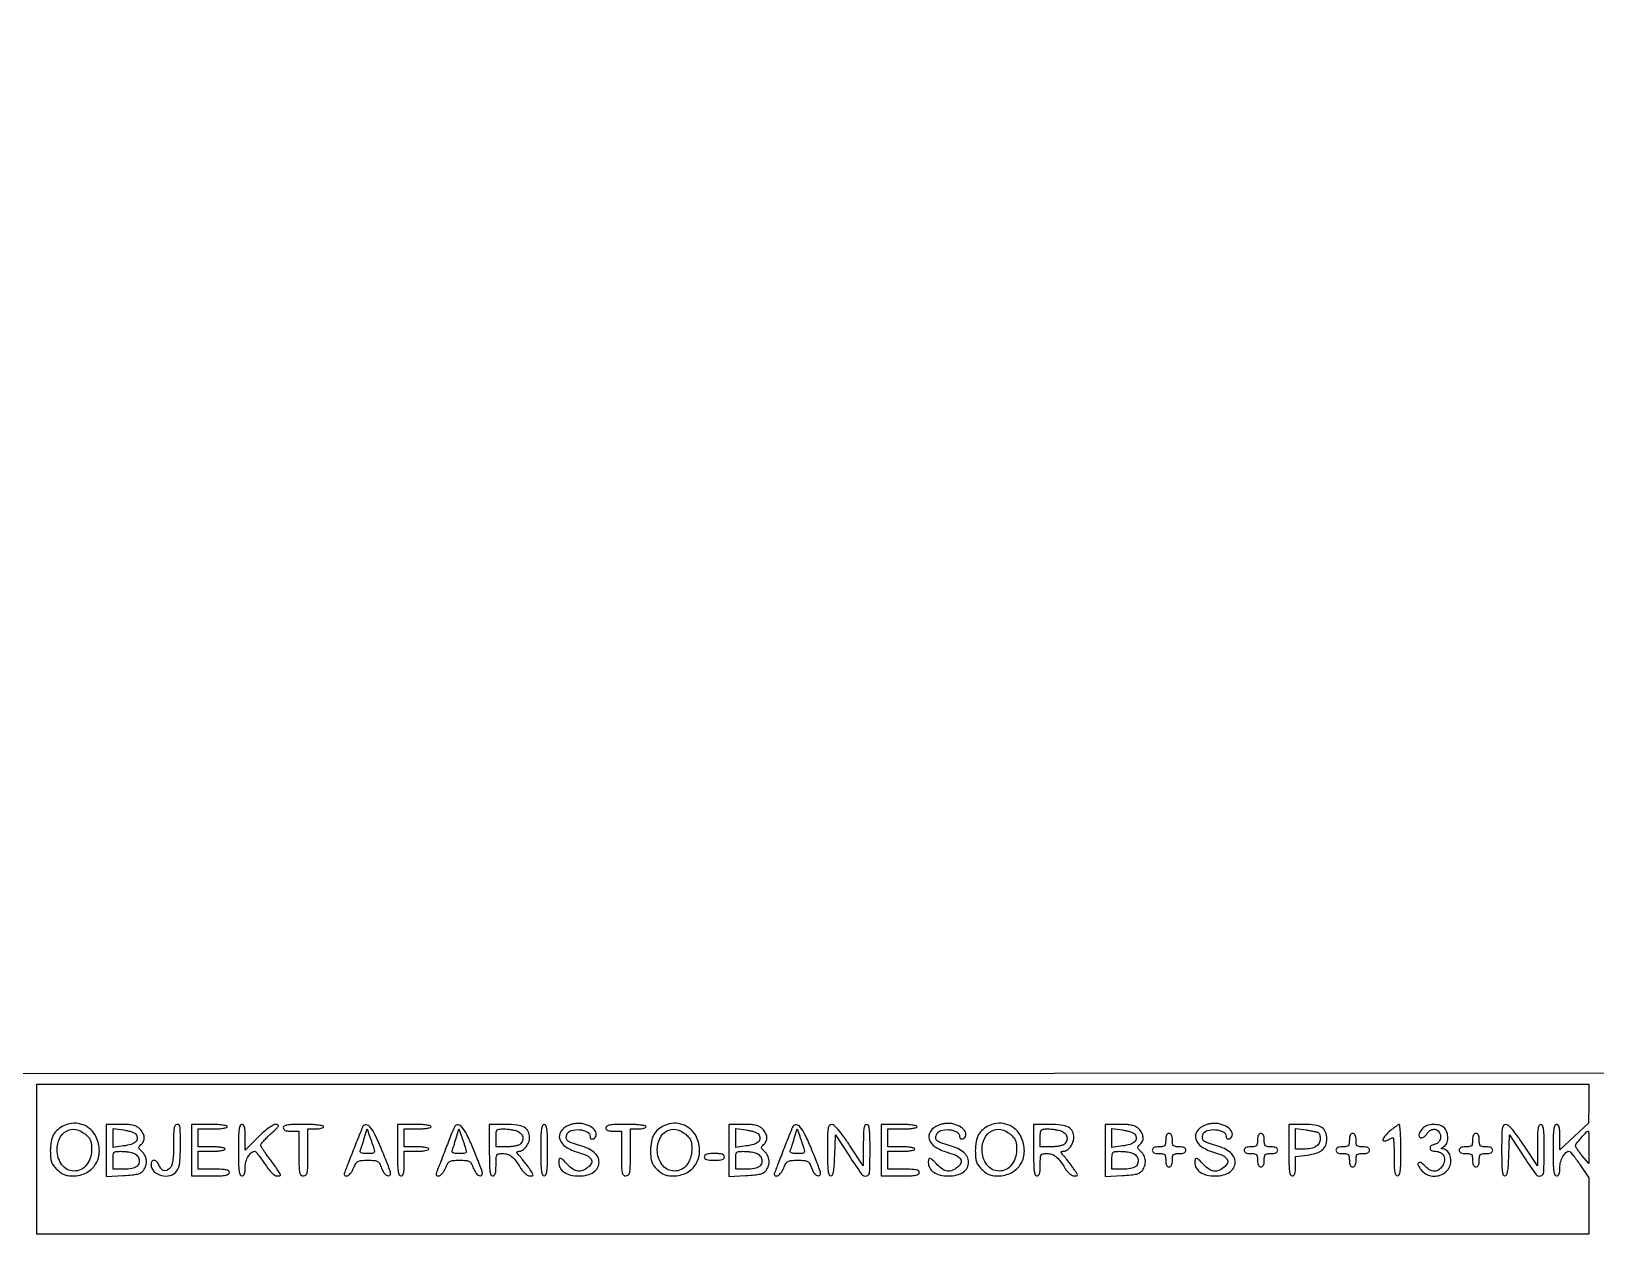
# Model space of a CAD drawing. Extents: x 0 to 836, y 5 to 589.
# Drawn here: x 727.6 to 786.7, y 48.5 to 94.2 of the extents above; entities that cross this region are included whole.
import ezdxf

# ---------------------------------------------------------------- set-up
doc = ezdxf.new("R2010")
doc.units = 0
doc.header["$MEASUREMENT"] = 0

msp = doc.modelspace()

# ---------------------------------------------------------------- linework, layer by layer
for points in [[(201.712326, 537.783562, -0.000001), (217.055896, 537.76491, -0.426088)], [(546.957638, 269.095817, -0.000001), (546.976289, 285.583213, -0.415883)], [(420.497259, 588.710259, 0.000013), (261.145696, 588.714318, 0.000021), (126.989856, 588.708632)], [(718.0002, 320.588723, -0.000011), (717.997333, 194.273324, -0.000202)], [(604.852986, 529.408162, -0.000002), (620.423836, 529.389509, -0.550615)], [(238.738155, 529.614638, -0.000002), (224.300981, 529.63329, -0.415836)], [(308.18842, 529.408162, -0.000002), (322.638019, 529.38951, -0.415836)], [(531.796111, 538.074638, -0.000002), (517.6951, 538.093291, -0.426056)], [(413.368417, 538.074638, -0.000002), (399.676779, 538.093291, -0.415815)], [(693.315638, 481.579418, -0.000002), (693.334294, 494.031443, -0.550517)], [(693.109162, 421.684687, -0.000002), (693.090507, 409.236574, -0.415775)], [(420.462, 4.7376), (836.1018, 4.7376), (836.1018, 4.9491, 0.047675), (836.091092, 5.061147, 0.173074), (836.05527, 5.121825, 0.144586), (835.98451, 5.152374, 0.030103), (835.848, 5.1606), (835.5942, 5.1606), (835.5942, 29.943407, 0.000223), (835.589332, 40.867792, 0.000628), (835.572933, 48.504221, 0.000026), (835.551504, 54.703733, 0.258997), (835.509671, 54.778456, -0.259848), (835.46748, 54.854103), (835.446278, 121.592707, -0.000059), (835.429914, 203.53197, -0.00002), (835.42504, 321.569549)], [(420.2505, 588.3084), (835.2558, 588.3084), (835.2558, 342.125004), (835.2558, 95.941608), (834.226362, 95.917854, 0.005656), (833.744752, 95.901288, 0.018842), (833.42937, 95.874932, 0.021618), (833.219886, 95.840203, 0.266746), (833.161812, 95.78835, 0.435089), (833.190699, 95.735497, 0.036882), (833.361226, 95.705153, 0.021253), (833.660636, 95.687207, 0.004341), (834.19125, 95.6826), (835.2558, 95.6826), (835.2558, 75.251752), (835.2558, 54.820903), (766.24335, 54.799702), (697.2309, 54.7785), (697.209608, 29.96955), (697.188315, 5.1606), (351.216758, 5.1606)], [(718.148241, 147.565102, 0.000075), (718.164575, 211.571705, 0.000026), (718.1694, 303.889409)], [(598.142374, 133.226362, -0.000004), (607.061927, 133.207701, -0.425827)], [(717.979042, 153.570589, -0.000014), (717.95733, 128.915092, -0.566366)], [(697.717276, 143.123208, 0.00005), (697.733914, 112.583717, 0.000756)], [(693.14901, 102.863025, 0.000016), (693.170339, 95.470738, 0.413359)], [(693.254461, 95.470738, 0.000016), (693.27579, 102.851901, 0.000529)]]:
    msp.add_lwpolyline(points, format="xyb")
for points in [[(786.431685, 53.65755), (786.421771, 52.9173), (785.881785, 52.416849), (785.3418, 51.916398), (785.3418, 52.395699, 0.01158), (785.336229, 52.636234, 0.053176), (785.31505, 52.773967, 0.116735), (785.275653, 52.847609, 0.215009), (785.2149, 52.875, 0.303591), (785.14907, 52.830971, 0.065619), (785.111909, 52.6917, 0.028132), (785.092527, 52.42831, 0.004301), (785.088, 51.9021, 0.004301), (785.092527, 51.37589, 0.028132), (785.111909, 51.1125, 0.065619), (785.14907, 50.973229, 0.303591), (785.2149, 50.9292, 0.16851), (785.27202, 50.949013, 0.129504), (785.312009, 51.002115, 0.073633), (785.33504, 51.095871, 0.023474), (785.3418, 51.239789, -0.067803), (785.370672, 51.45172, -0.06035), (785.455533, 51.657378, -0.067676), (785.57102, 51.810227, -0.199745), (785.69016, 51.8598, -0.21724), (785.729563, 51.841832, -0.007835), (785.838753, 51.712056, -0.013127), (785.964209, 51.549584, -0.008684), (786.100048, 51.356842), (786.4416, 50.853884), (786.4416, 49.791742), (786.4416, 48.7296), (757.1277, 48.7296), (727.8138, 48.7296), (727.8138, 51.5637), (727.8138, 54.3978), (757.1277, 54.3978), (786.4416, 54.3978)], [(728.861004, 52.83905, 0.066582), (728.611696, 52.687332, 0.095306), (728.445184, 52.490083, 0.084854), (728.3517, 52.227279, 0.043142), (728.3214, 51.876768, 0.019456), (728.331284, 51.622867, 0.065506), (728.365642, 51.460584, 0.07722), (728.437376, 51.327256, 0.03443), (728.568692, 51.176492, 0.033575), (728.710863, 51.052232, 0.067405), (728.840246, 50.978746, 0.065482), (728.986986, 50.941095, 0.030105), (729.184368, 50.9292, 0.120755), (729.686054, 51.052155, 0.13954), (730.042493, 51.389565, 0.135284), (730.174534, 51.873068, 0.110628), (730.055725, 52.397699, 0.094824), (729.847128, 52.682507, 0.099248), (729.551162, 52.864665, 0.098924), (729.207025, 52.919023, 0.093565)], [(729.649132, 52.501581, -0.03847), (729.773895, 52.376324, -0.086663), (729.841838, 52.261323, -0.073556), (729.872896, 52.118336, -0.022014), (729.878042, 51.894781, -0.160727), (729.680094, 51.334716, -0.236279), (729.218299, 51.112619, -0.234547), (728.760925, 51.348717, -0.159713), (728.5752, 51.915318, -0.10679), (728.668622, 52.347737, -0.162805), (728.927637, 52.626704, -0.177086), (729.284596, 52.680345, -0.127963)], [(730.4364, 51.892853), (730.4364, 50.910706), (731.079229, 50.943168, 0.010078), (731.413544, 50.966813, 0.039891), (731.616466, 51.001751, 0.068007), (731.748881, 51.055571, 0.104773), (731.840629, 51.137784, 0.082928), (731.930659, 51.316836, 0.094173), (731.952223, 51.507493, 0.096222), (731.902426, 51.689535, 0.090722), (731.787444, 51.844024, -0.019574), (731.693248, 51.938933, -0.147462), (731.666068, 51.995245, -0.214656), (731.679893, 52.04598, -0.047321), (731.745144, 52.111479, 0.114444), (731.840632, 52.237041, 0.122876), (731.867839, 52.388489, 0.10762), (731.820978, 52.550729, 0.072576), (731.7054, 52.7058, 0.071778), (731.593236, 52.789675, 0.067022), (731.459328, 52.840835, 0.044575), (731.273503, 52.8674, 0.013228), (730.9863, 52.875), (730.4364, 52.875)], [(731.556055, 52.507156, -0.137816), (731.603681, 52.349755, -0.210329), (731.549638, 52.220016, -0.120469), (731.380046, 52.12253, -0.036443), (731.08746, 52.060452), (730.6902, 52.006002), (730.6902, 52.365507), (730.6902, 52.725012), (731.09205, 52.664811, -0.019809), (731.250465, 52.634622, -0.024907), (731.394114, 52.593668, -0.02435), (731.508247, 52.54858, -0.145552)], [(732.9744, 52.119643, -0.008242), (732.968094, 51.73712, -0.029786), (732.945594, 51.49463, -0.048269), (732.904591, 51.333066, -0.110545), (732.83768, 51.227566, -0.077597), (732.717443, 51.139805, -0.185618), (732.609417, 51.128029, -0.164732), (732.512388, 51.192298, -0.058811), (732.425589, 51.336523, 0.079094), (732.33995, 51.466628, 0.191762), (732.238277, 51.515977, 0.286902), (732.159707, 51.474488, 0.132304), (732.1284, 51.358243, 0.201099), (732.235934, 51.101689, 0.134041), (732.517784, 50.943852, 0.126963), (732.852798, 50.946725, 0.176456), (733.096503, 51.117224, 0.132382), (733.210036, 51.430407, 0.020457), (733.239116, 52.0964, 0.015199), (733.220687, 52.762351, 0.397308), (733.1013, 52.875, 0.272632), (733.037334, 52.837321, 0.085129), (732.999103, 52.727957, 0.035615), (732.97921, 52.519728, 0.006011)], [(733.6512, 51.9021), (733.6512, 50.9292), (734.3703, 50.9292, 0.00643), (734.749386, 50.934075, 0.037256), (734.9484, 50.954082, 0.088943), (735.052921, 50.992483, 0.266366), (735.0894, 51.0561, 0.241448), (735.057476, 51.118356, 0.103378), (734.96955, 51.157318, 0.044348), (734.802874, 51.177831, 0.008455), (734.4972, 51.183), (733.905, 51.183), (733.905, 51.5214), (733.905, 51.8598), (734.4126, 51.8598, 0.015416), (734.60856, 51.865843, 0.025878), (734.77215, 51.884475, 0.024068), (734.894547, 51.910982, 0.339565), (734.9202, 51.9444, 0.339565), (734.894547, 51.977818, 0.024068), (734.77215, 52.004325, 0.025878), (734.60856, 52.022957, 0.015416), (734.4126, 52.029), (733.905, 52.029), (733.905, 52.3674), (733.905, 52.7058), (734.4549, 52.7058, 0.013867), (734.669494, 52.711752, 0.024301), (734.846175, 52.730204, 0.022017), (734.978227, 52.756515, 0.345347), (735.0048, 52.7904, 0.358912), (734.975954, 52.825409, 0.01702), (734.81445, 52.851206, 0.020476), (734.598566, 52.869255, 0.010616), (734.328, 52.875), (733.6512, 52.875)], [(735.4278, 51.9021, 0.004301), (735.432327, 51.37589, 0.028132), (735.451709, 51.1125, 0.065619), (735.48887, 50.973229, 0.303591), (735.5547, 50.9292, 0.172783), (735.612269, 50.949706, 0.12933), (735.652199, 51.004565, 0.071434), (735.674994, 51.102215, 0.02168), (735.6816, 51.254488, -0.069005), (735.711178, 51.467785, -0.066964), (735.797754, 51.667355, -0.076957), (735.918165, 51.811287, -0.182107), (736.046947, 51.8598, -0.223554), (736.079421, 51.844517, -0.006511), (736.177196, 51.723118, -0.011925), (736.289366, 51.572823, -0.007794), (736.411814, 51.3945, 0.01735), (736.555531, 51.19354, 0.035298), (736.68437, 51.048433, 0.045623), (736.796902, 50.956881, 0.149033), (736.887708, 50.9292, 0.029808), (736.986932, 50.935121, 0.358514), (737.011565, 50.960877, 0.155948), (736.999808, 51.010037, 0.006788), (736.905105, 51.16185, 0.009355), (736.830879, 51.272701, 0.004115), (736.728725, 51.416715, 0.00407), (736.617841, 51.567733, 0.005449), (736.514675, 51.702774, -0.012044), (736.422428, 51.826882, -0.015764), (736.344557, 51.944816, -0.013312), (736.286063, 52.045704, -0.125352), (736.2738, 52.09385, -0.169975), (736.290682, 52.142074, -0.011614), (736.385075, 52.254898, -0.01555), (736.507493, 52.386037, -0.010993), (736.65261, 52.525825, 0.00588), (736.865112, 52.726376, 0.074653), (736.931735, 52.813374, 0.41698), (736.919108, 52.856376, 0.124404), (736.845413, 52.875, 0.129284), (736.739833, 52.847236, 0.026921), (736.57692, 52.743248, 0.024546), (736.383595, 52.589765, 0.015014), (736.170503, 52.391198), (735.6816, 51.907397), (735.6816, 52.391198, 0.011415), (735.676048, 52.634326, 0.052764), (735.654902, 52.773216, 0.11622), (735.615521, 52.847419, 0.216143), (735.5547, 52.875, 0.303591), (735.48887, 52.830971, 0.065619), (735.451709, 52.6917, 0.028132), (735.432327, 52.42831, 0.004301)], [(737.1198, 52.7481, 0.164293), (737.138926, 52.691465, 0.129352), (737.1903, 52.651414, 0.075863), (737.280199, 52.628128, 0.025511), (737.4159, 52.6212), (737.712, 52.6212), (737.712, 51.7752, 0.003852), (737.715998, 51.256296, 0.045528), (737.73738, 51.0561, 0.160003), (737.788951, 50.964915, 0.186821), (737.8812, 50.9292, 0.193568), (737.973685, 50.966398, 0.15568), (738.025221, 51.061387, 0.043488), (738.046467, 51.270395, 0.003595), (738.0504, 51.8175), (738.0504, 52.7058), (738.3465, 52.7058, 0.027026), (738.459958, 52.711937, 0.042582), (738.555621, 52.730651, 0.052312), (738.622965, 52.75777, 0.277684), (738.6426, 52.7904, 0.365646), (738.612551, 52.825997, 0.014491), (738.4311, 52.8515, 0.018502), (738.189121, 52.869356, 0.009164), (737.8812, 52.875, 0.005946), (737.477614, 52.8702, 0.035355), (737.26785, 52.850325, 0.084509), (737.157675, 52.812123, 0.273642)], [(740.131807, 52.804489, 0.040022), (740.101981, 52.746287, 0.001629), (740.012116, 52.527863, 0.002838), (739.90789, 52.267961, 0.002006), (739.793672, 51.974955, -0.000264), (739.678739, 51.677052, -0.000335), (739.572251, 51.402021, -0.000263), (739.48266, 51.171449, -0.002756), (739.445401, 51.07725, 0.048637), (739.425482, 51.009252, 0.166088), (739.43189, 50.964241, 0.202329), (739.463022, 50.937969, 0.075564), (739.520713, 50.9292, 0.164263), (739.58109, 50.949585, 0.05049), (739.652269, 51.016179, 0.044418), (739.721968, 51.111975, 0.036125), (739.779248, 51.2253, -0.030132), (739.8649, 51.39992, -0.137932), (739.944383, 51.47861, -0.110791), (740.06239, 51.513257, -0.016224), (740.313288, 51.5214, -0.015351), (740.566452, 51.513626, -0.115104), (740.680666, 51.479469, -0.146898), (740.754671, 51.401495, -0.03016), (740.830681, 51.2253, 0.06706), (740.922295, 51.049709, 0.112973), (741.045431, 50.939293, 0.301031), (741.134257, 50.946308, 0.246734), (741.174202, 51.03495, 0.072675), (741.159242, 51.10671, 0.002894), (741.065743, 51.357847, 0.00505), (740.949991, 51.654263, 0.003545), (740.813963, 51.985674, 0.014444), (740.5836, 52.49405, 0.060137), (740.40109, 52.776007, 0.178736), (740.254998, 52.860131, 0.30549)], [(740.539716, 51.96555, -0.045786), (740.563301, 51.857158, -0.266127), (740.541519, 51.80527, -0.150745), (740.473651, 51.780196, -0.013669), (740.290951, 51.7752, -0.019679), (740.151145, 51.780705, -0.075921), (740.066795, 51.800478, -0.1794), (740.029264, 51.83453, -0.224942), (740.027573, 51.88095, 0.019561), (740.051431, 51.943016, 0.003385), (740.091141, 52.062409, 0.003678), (740.135792, 52.203267, 0.003284), (740.180121, 52.350181), (740.287196, 52.713663), (740.383413, 52.434781, -0.001511), (740.424649, 52.314077, -0.001158), (740.469016, 52.181906, -0.001171), (740.509963, 52.058016, -0.002775)], [(741.4344, 51.9021, 0.004301), (741.438927, 51.37589, 0.028132), (741.458309, 51.1125, 0.065619), (741.49547, 50.973229, 0.303591), (741.5613, 50.9292, 0.211442), (741.621835, 50.955997, 0.118311), (741.661282, 51.0279, 0.054498), (741.682564, 51.162025, 0.01212), (741.6882, 51.3945), (741.6882, 51.8598), (742.1535, 51.8598, 0.017105), (742.331866, 51.865904, 0.027868), (742.482118, 51.884651, 0.026982), (742.594091, 51.911319, 0.332234), (742.6188, 51.9444, 0.332234), (742.594091, 51.977481, 0.026982), (742.482118, 52.004149, 0.027868), (742.331866, 52.022896, 0.017105), (742.1535, 52.029), (741.6882, 52.029), (741.6882, 52.3674), (741.6882, 52.7058), (742.1958, 52.7058, 0.015416), (742.39176, 52.711843, 0.025878), (742.55535, 52.730475, 0.024068), (742.677747, 52.756982, 0.339565), (742.7034, 52.7904, 0.354925), (742.675241, 52.825072, 0.018508), (742.523625, 52.85103, 0.02162), (742.320799, 52.869194, 0.011522), (742.0689, 52.875), (741.4344, 52.875)], [(743.600407, 52.804489, 0.040022), (743.570581, 52.746287, 0.001629), (743.480716, 52.527863, 0.002838), (743.37649, 52.267961, 0.002006), (743.262272, 51.974955, -0.000264), (743.147339, 51.677052, -0.000335), (743.040851, 51.402021, -0.000263), (742.95126, 51.171449, -0.002756), (742.914001, 51.07725, 0.048637), (742.894082, 51.009252, 0.166088), (742.90049, 50.964241, 0.202329), (742.931622, 50.937969, 0.075564), (742.989313, 50.9292, 0.164263), (743.04969, 50.949585, 0.05049), (743.120869, 51.016179, 0.044418), (743.190568, 51.111975, 0.036125), (743.247848, 51.2253, -0.030132), (743.3335, 51.39992, -0.137932), (743.412983, 51.47861, -0.110791), (743.53099, 51.513257, -0.016224), (743.781888, 51.5214, -0.015351), (744.035052, 51.513626, -0.115104), (744.149266, 51.479469, -0.146898), (744.223271, 51.401495, -0.03016), (744.299281, 51.2253, 0.06706), (744.390895, 51.049709, 0.112973), (744.514031, 50.939293, 0.301031), (744.602857, 50.946308, 0.246734), (744.642802, 51.03495, 0.072675), (744.627842, 51.10671, 0.002894), (744.534343, 51.357847, 0.00505), (744.418591, 51.654263, 0.003545), (744.282563, 51.985674, 0.014444), (744.0522, 52.49405, 0.060137), (743.86969, 52.776007, 0.178736), (743.723598, 52.860131, 0.30549)], [(744.008316, 51.96555, -0.045786), (744.031901, 51.857158, -0.266127), (744.010119, 51.80527, -0.150745), (743.942251, 51.780196, -0.013669), (743.759551, 51.7752, -0.019679), (743.619745, 51.780705, -0.075921), (743.535395, 51.800478, -0.1794), (743.497864, 51.83453, -0.224942), (743.496173, 51.88095, 0.019561), (743.520031, 51.943016, 0.003385), (743.559741, 52.062409, 0.003678), (743.604392, 52.203267, 0.003284), (743.648721, 52.350181), (743.755796, 52.713663), (743.852013, 52.434781, -0.001511), (743.893249, 52.314077, -0.001158), (743.937616, 52.181906, -0.001171), (743.978563, 52.058016, -0.002775)], [(744.903, 51.9021, 0.004301), (744.907527, 51.37589, 0.028132), (744.926909, 51.1125, 0.065619), (744.96407, 50.973229, 0.303591), (745.0299, 50.9292, 0.200296), (745.089713, 50.954162, 0.122766), (745.129305, 51.02085, 0.058865), (745.150942, 51.144043, 0.014068), (745.1568, 51.3522, -0.009781), (745.162064, 51.62125, -0.1233), (745.190338, 51.71794, -0.222501), (745.255573, 51.762865, -0.041325), (745.404557, 51.7752, -0.073529), (745.592958, 51.747344, -0.096139), (745.746645, 51.666299, -0.066111), (745.897333, 51.508326, -0.019051), (746.086013, 51.227544, 0.032833), (746.172555, 51.106121, 0.045903), (746.265918, 51.0111, 0.054326), (746.357544, 50.949232, 0.12194), (746.438461, 50.9292, 0.04), (746.534975, 50.936933, 0.389641), (746.558223, 50.966412, 0.126924), (746.538677, 51.02389, 0.005359), (746.417719, 51.20415, 0.00808), (746.333017, 51.323328, 0.005744), (746.234409, 51.454249, 0.0058), (746.137399, 51.577044, 0.012268), (746.058812, 51.66945, -0.012638), (745.973191, 51.770278, -0.116454), (745.948578, 51.821638, -0.366927), (745.96336, 51.849462, -0.095064), (746.017241, 51.8598, 0.15058), (746.157431, 51.902999, 0.077443), (746.292849, 52.029764, 0.07238), (746.39182, 52.202899, 0.093974), (746.4258, 52.3821, 0.116909), (746.371322, 52.611909, 0.154118), (746.222087, 52.765395, 0.095768), (745.949892, 52.850388, 0.027933), (745.509689, 52.875), (744.903, 52.875)], [(745.954993, 52.623294, -0.104285), (746.091819, 52.535372, -0.141338), (746.163294, 52.407899, -0.144521), (746.155112, 52.264125, -0.110824), (746.07048, 52.13052, -0.120635), (746.005695, 52.091219, -0.026952), (745.879495, 52.058821, -0.026473), (745.725785, 52.03646, -0.022886), (745.56288, 52.029), (745.1568, 52.029), (745.1568, 52.3674, -0.015798), (745.163516, 52.579894, -0.163009), (745.196112, 52.66002, -0.193787), (745.267821, 52.69721, -0.023904), (745.447393, 52.7058, -0.023618), (745.57451, 52.699792, -0.016671), (745.71637, 52.681564, -0.016872), (745.85112, 52.654967, -0.03369)], [(746.8488, 51.9021, 0.004301), (746.853327, 51.37589, 0.028132), (746.872709, 51.1125, 0.065619), (746.90987, 50.973229, 0.303591), (746.9757, 50.9292, 0.303591), (747.04153, 50.973229, 0.065619), (747.078691, 51.1125, 0.028132), (747.098073, 51.37589, 0.004301), (747.1026, 51.9021, 0.004301), (747.098073, 52.42831, 0.028132), (747.078691, 52.6917, 0.065619), (747.04153, 52.830971, 0.303591), (746.9757, 52.875, 0.303591), (746.90987, 52.830971, 0.065619), (746.872709, 52.6917, 0.028132), (746.853327, 52.42831, 0.004301)], [(747.893225, 52.837882, 0.133698), (747.605442, 52.605458, 0.244626), (747.562734, 52.314553, 0.169174), (747.790311, 52.026848, 0.070988), (748.24626, 51.820686, -0.031802), (748.586463, 51.697853, -0.14219), (748.747944, 51.56388, -0.267524), (748.758698, 51.416697, -0.110515), (748.630135, 51.254423, -0.071231), (748.431524, 51.135791, -0.131539), (748.246468, 51.110723, -0.119965), (748.061928, 51.181394, -0.053782), (747.864, 51.3522, 0.010761), (747.677833, 51.543086, 0.133641), (747.590287, 51.592135, 0.413455), (747.541279, 51.562817, 0.061971), (747.5256, 51.4368, 0.130356), (747.580486, 51.229854, 0.116598), (747.73236, 51.06704, 0.092392), (747.974384, 50.963645, 0.054925), (748.287, 50.9292, 0.055044), (748.603072, 50.964102, 0.095566), (748.844352, 51.069115, 0.119748), (748.994273, 51.236178, 0.123881), (749.0484, 51.451289, 0.118842), (749.001228, 51.646949, 0.097616), (748.867786, 51.816158, 0.072233), (748.64113, 51.959589, 0.034282), (748.315973, 52.078814, -0.013398), (748.001381, 52.179484, -0.091092), (747.860244, 52.259954, -0.201605), (747.811398, 52.355391, -0.110846), (747.830757, 52.487396, -0.230812), (747.997708, 52.643148, -0.095318), (748.313103, 52.677015, -0.10218), (748.603772, 52.591304, -0.276865), (748.71, 52.414169, 0.091241), (748.718896, 52.365823, 0.166352), (748.744271, 52.335305, 0.154226), (748.784637, 52.325366, 0.075593), (748.8369, 52.336806, 0.257992), (748.940923, 52.460454, 0.211549), (748.902276, 52.631271, 0.111303), (748.701323, 52.803873, 0.074047), (748.4139, 52.905587, 0.050324), (748.296367, 52.9164, 0.030131), (748.156308, 52.906711, 0.029739), (748.015007, 52.879717, 0.041356)], [(749.3022, 52.7481, 0.164293), (749.321326, 52.691465, 0.129352), (749.3727, 52.651414, 0.075863), (749.462599, 52.628128, 0.025511), (749.5983, 52.6212), (749.8944, 52.6212), (749.8944, 51.7752, 0.003852), (749.898398, 51.256296, 0.045528), (749.91978, 51.0561, 0.160003), (749.971351, 50.964915, 0.186821), (750.0636, 50.9292, 0.193568), (750.156085, 50.966398, 0.15568), (750.207621, 51.061387, 0.043488), (750.228867, 51.270395, 0.003595), (750.2328, 51.8175), (750.2328, 52.7058), (750.5289, 52.7058, 0.027026), (750.642358, 52.711937, 0.042582), (750.738021, 52.730651, 0.052312), (750.805365, 52.75777, 0.277684), (750.825, 52.7904, 0.365646), (750.794951, 52.825997, 0.014491), (750.6135, 52.8515, 0.018502), (750.371521, 52.869356, 0.009164), (750.0636, 52.875, 0.005946), (749.660014, 52.8702, 0.035355), (749.45025, 52.850325, 0.084509), (749.340075, 52.812123, 0.273642)], [(751.533804, 52.83905, 0.066582), (751.284496, 52.687332, 0.095306), (751.117984, 52.490083, 0.084854), (751.0245, 52.227279, 0.043142), (750.9942, 51.876768, 0.019456), (751.004084, 51.622867, 0.065506), (751.038442, 51.460584, 0.07722), (751.110176, 51.327256, 0.03443), (751.241492, 51.176492, 0.033575), (751.383663, 51.052232, 0.067405), (751.513046, 50.978746, 0.065482), (751.659786, 50.941095, 0.030105), (751.857168, 50.9292, 0.120755), (752.358854, 51.052155, 0.13954), (752.715293, 51.389565, 0.135284), (752.847334, 51.873068, 0.110628), (752.728525, 52.397699, 0.094824), (752.519928, 52.682507, 0.099248), (752.223962, 52.864665, 0.098924), (751.879825, 52.919023, 0.093565)], [(752.321932, 52.501581, -0.03847), (752.446695, 52.376324, -0.086663), (752.514638, 52.261323, -0.073556), (752.545696, 52.118336, -0.022014), (752.550842, 51.894781, -0.160727), (752.352894, 51.334716, -0.236279), (751.891099, 51.112619, -0.234547), (751.433725, 51.348717, -0.159713), (751.248, 51.915318, -0.10679), (751.341422, 52.347737, -0.162805), (751.600437, 52.626704, -0.177086), (751.957396, 52.680345, -0.127963)], [(753.9552, 51.892853), (753.9552, 50.910706), (754.598029, 50.943168, 0.010078), (754.932344, 50.966813, 0.039891), (755.135266, 51.001751, 0.068007), (755.267681, 51.055571, 0.104773), (755.359429, 51.137784, 0.082928), (755.449459, 51.316836, 0.094173), (755.471023, 51.507493, 0.096222), (755.421226, 51.689535, 0.090722), (755.306244, 51.844024, -0.019574), (755.212048, 51.938933, -0.147462), (755.184868, 51.995245, -0.214656), (755.198693, 52.04598, -0.047321), (755.263944, 52.111479, 0.114444), (755.359432, 52.237041, 0.122876), (755.386639, 52.388489, 0.10762), (755.339778, 52.550729, 0.072576), (755.2242, 52.7058, 0.071778), (755.112036, 52.789675, 0.067022), (754.978128, 52.840835, 0.044575), (754.792303, 52.8674, 0.013228), (754.5051, 52.875), (753.9552, 52.875)], [(755.074855, 52.507156, -0.137816), (755.122481, 52.349755, -0.210329), (755.068438, 52.220016, -0.120469), (754.898846, 52.12253, -0.036443), (754.60626, 52.060452), (754.209, 52.006002), (754.209, 52.365507), (754.209, 52.725012), (754.61085, 52.664811, -0.019809), (754.769265, 52.634622, -0.024907), (754.912914, 52.593668, -0.02435), (755.027047, 52.54858, -0.145552)], [(756.375007, 52.804489, 0.040022), (756.345181, 52.746287, 0.001629), (756.255316, 52.527863, 0.002838), (756.15109, 52.267961, 0.002006), (756.036872, 51.974955, -0.000264), (755.921939, 51.677052, -0.000335), (755.815451, 51.402021, -0.000263), (755.72586, 51.171449, -0.002756), (755.688601, 51.07725, 0.048637), (755.668682, 51.009252, 0.166088), (755.67509, 50.964241, 0.202329), (755.706222, 50.937969, 0.075564), (755.763913, 50.9292, 0.164263), (755.82429, 50.949585, 0.05049), (755.895469, 51.016179, 0.044418), (755.965168, 51.111975, 0.036125), (756.022448, 51.2253, -0.030132), (756.1081, 51.39992, -0.137932), (756.187583, 51.47861, -0.110791), (756.30559, 51.513257, -0.016224), (756.556488, 51.5214, -0.015351), (756.809652, 51.513626, -0.115104), (756.923866, 51.479469, -0.146898), (756.997871, 51.401495, -0.03016), (757.073881, 51.2253, 0.06706), (757.165495, 51.049709, 0.112973), (757.288631, 50.939293, 0.301031), (757.377457, 50.946308, 0.246734), (757.417402, 51.03495, 0.072675), (757.402442, 51.10671, 0.002894), (757.308943, 51.357847, 0.00505), (757.193191, 51.654263, 0.003545), (757.057163, 51.985674, 0.014444), (756.8268, 52.49405, 0.060137), (756.64429, 52.776007, 0.178736), (756.498198, 52.860131, 0.30549)], [(756.782916, 51.96555, -0.045786), (756.806501, 51.857158, -0.266127), (756.784719, 51.80527, -0.150745), (756.716851, 51.780196, -0.013669), (756.534151, 51.7752, -0.019679), (756.394345, 51.780705, -0.075921), (756.309995, 51.800478, -0.1794), (756.272464, 51.83453, -0.224942), (756.270773, 51.88095, 0.019561), (756.294631, 51.943016, 0.003385), (756.334341, 52.062409, 0.003678), (756.378992, 52.203267, 0.003284), (756.423321, 52.350181), (756.530396, 52.713663), (756.626613, 52.434781, -0.001511), (756.667849, 52.314077, -0.001158), (756.712216, 52.181906, -0.001171), (756.753163, 52.058016, -0.002775)], [(757.6776, 51.9021, 0.004424), (757.682191, 51.383185, 0.027206), (757.70144, 51.116661, 0.059887), (757.737505, 50.973099, 0.310718), (757.801325, 50.9292, 0.282978), (757.864136, 50.967842, 0.070011), (757.904824, 51.087435, 0.0329), (757.931787, 51.306691, 0.006329), (757.949375, 51.70681), (757.9737, 52.48442), (758.4813, 51.708137, 0.009138), (758.966171, 50.995399, 0.307133), (759.149364, 50.926619, 0.335202), (759.268278, 51.071545, 0.010066), (759.285, 51.9021, 0.004301), (759.280473, 52.42831, 0.028132), (759.261091, 52.6917, 0.065619), (759.22393, 52.830971, 0.303591), (759.1581, 52.875, 0.277084), (759.093866, 52.836443, 0.082227), (759.055692, 52.723337, 0.034462), (759.035724, 52.508134, 0.005738), (759.030674, 52.09245), (759.030148, 51.3099), (758.511145, 52.09245, 0.009183), (758.27326, 52.437215, 0.022587), (758.082828, 52.678816, 0.026216), (757.930935, 52.837004, 0.190578), (757.834871, 52.875, 0.232792), (757.74977, 52.833108, 0.124552), (757.702169, 52.723013, 0.036669), (757.681593, 52.487002, 0.003414)], [(759.708, 51.9021), (759.708, 50.9292), (760.4271, 50.9292, 0.00643), (760.806186, 50.934075, 0.037256), (761.0052, 50.954082, 0.088943), (761.109721, 50.992483, 0.266366), (761.1462, 51.0561, 0.241448), (761.114276, 51.118356, 0.103378), (761.02635, 51.157318, 0.044348), (760.859674, 51.177831, 0.008455), (760.554, 51.183), (759.9618, 51.183), (759.9618, 51.5214), (759.9618, 51.8598), (760.4694, 51.8598, 0.015416), (760.66536, 51.865843, 0.025878), (760.82895, 51.884475, 0.024068), (760.951347, 51.910982, 0.339565), (760.977, 51.9444, 0.339565), (760.951347, 51.977818, 0.024068), (760.82895, 52.004325, 0.025878), (760.66536, 52.022957, 0.015416), (760.4694, 52.029), (759.9618, 52.029), (759.9618, 52.3674), (759.9618, 52.7058), (760.5117, 52.7058, 0.013867), (760.726294, 52.711752, 0.024301), (760.902975, 52.730204, 0.022017), (761.035027, 52.756515, 0.345347), (761.0616, 52.7904, 0.358912), (761.032754, 52.825409, 0.01702), (760.87125, 52.851206, 0.020476), (760.655366, 52.869255, 0.010616), (760.3848, 52.875), (759.708, 52.875)], [(761.852225, 52.837882, 0.133698), (761.564442, 52.605458, 0.244626), (761.521734, 52.314553, 0.169174), (761.749311, 52.026848, 0.070988), (762.20526, 51.820686, -0.031802), (762.545463, 51.697853, -0.14219), (762.706944, 51.56388, -0.267524), (762.717698, 51.416697, -0.110515), (762.589135, 51.254423, -0.071231), (762.390524, 51.135791, -0.131539), (762.205468, 51.110723, -0.119965), (762.020928, 51.181394, -0.053782), (761.823, 51.3522, 0.010761), (761.636833, 51.543086, 0.133641), (761.549287, 51.592135, 0.413455), (761.500279, 51.562817, 0.061971), (761.4846, 51.4368, 0.130356), (761.539486, 51.229854, 0.116598), (761.69136, 51.06704, 0.092392), (761.933384, 50.963645, 0.054925), (762.246, 50.9292, 0.055044), (762.562072, 50.964102, 0.095566), (762.803352, 51.069115, 0.119748), (762.953273, 51.236178, 0.123881), (763.0074, 51.451289, 0.118842), (762.960228, 51.646949, 0.097616), (762.826786, 51.816158, 0.072233), (762.60013, 51.959589, 0.034282), (762.274973, 52.078814, -0.013398), (761.960381, 52.179484, -0.091092), (761.819244, 52.259954, -0.201605), (761.770398, 52.355391, -0.110846), (761.789757, 52.487396, -0.230812), (761.956708, 52.643148, -0.095318), (762.272103, 52.677015, -0.10218), (762.562772, 52.591304, -0.276865), (762.669, 52.414169, 0.091241), (762.677896, 52.365823, 0.166352), (762.703271, 52.335305, 0.154226), (762.743637, 52.325366, 0.075593), (762.7959, 52.336806, 0.257992), (762.899923, 52.460454, 0.211549), (762.861276, 52.631271, 0.111303), (762.660323, 52.803873, 0.074047), (762.3729, 52.905587, 0.050324), (762.255367, 52.9164, 0.030131), (762.115308, 52.906711, 0.029739), (761.974007, 52.879717, 0.041356)], [(763.800804, 52.83905, 0.066582), (763.551496, 52.687332, 0.095306), (763.384984, 52.490083, 0.084854), (763.2915, 52.227279, 0.043142), (763.2612, 51.876768, 0.019456), (763.271084, 51.622867, 0.065506), (763.305442, 51.460584, 0.07722), (763.377176, 51.327256, 0.03443), (763.508492, 51.176492, 0.033575), (763.650663, 51.052232, 0.067405), (763.780046, 50.978746, 0.065482), (763.926786, 50.941095, 0.030105), (764.124168, 50.9292, 0.120755), (764.625854, 51.052155, 0.13954), (764.982293, 51.389565, 0.135284), (765.114334, 51.873068, 0.110628), (764.995525, 52.397699, 0.094824), (764.786928, 52.682507, 0.099248), (764.490962, 52.864665, 0.098924), (764.146825, 52.919023, 0.093565)], [(764.588932, 52.501581, -0.03847), (764.713695, 52.376324, -0.086663), (764.781638, 52.261323, -0.073556), (764.812696, 52.118336, -0.022014), (764.817842, 51.894781, -0.160727), (764.619894, 51.334716, -0.236279), (764.158099, 51.112619, -0.234547), (763.700725, 51.348717, -0.159713), (763.515, 51.915318, -0.10679), (763.608422, 52.347737, -0.162805), (763.867437, 52.626704, -0.177086), (764.224396, 52.680345, -0.127963)], [(765.4608, 51.9021, 0.004301), (765.465327, 51.37589, 0.028132), (765.484709, 51.1125, 0.065619), (765.52187, 50.973229, 0.303591), (765.5877, 50.9292, 0.200296), (765.647513, 50.954162, 0.122766), (765.687105, 51.02085, 0.058865), (765.708742, 51.144043, 0.014068), (765.7146, 51.3522, -0.009781), (765.719864, 51.62125, -0.1233), (765.748138, 51.71794, -0.222501), (765.813373, 51.762865, -0.041325), (765.962357, 51.7752, -0.073529), (766.150758, 51.747344, -0.096139), (766.304445, 51.666299, -0.066111), (766.455133, 51.508326, -0.019051), (766.643813, 51.227544, 0.032833), (766.730355, 51.106121, 0.045903), (766.823718, 51.0111, 0.054326), (766.915344, 50.949232, 0.12194), (766.996261, 50.9292, 0.04), (767.092775, 50.936933, 0.389641), (767.116023, 50.966412, 0.126924), (767.096477, 51.02389, 0.005359), (766.975519, 51.20415, 0.00808), (766.890817, 51.323328, 0.005744), (766.792209, 51.454249, 0.0058), (766.695199, 51.577044, 0.012268), (766.616612, 51.66945, -0.012638), (766.530991, 51.770278, -0.116454), (766.506378, 51.821638, -0.366927), (766.52116, 51.849462, -0.095064), (766.575041, 51.8598, 0.15058), (766.715231, 51.902999, 0.077443), (766.850649, 52.029764, 0.07238), (766.94962, 52.202899, 0.093974), (766.9836, 52.3821, 0.116909), (766.929122, 52.611909, 0.154118), (766.779887, 52.765395, 0.095768), (766.507692, 52.850388, 0.027933), (766.067489, 52.875), (765.4608, 52.875)], [(766.512793, 52.623294, -0.104285), (766.649619, 52.535372, -0.141338), (766.721094, 52.407899, -0.144521), (766.712912, 52.264125, -0.110824), (766.62828, 52.13052, -0.120635), (766.563495, 52.091219, -0.026952), (766.437295, 52.058821, -0.026473), (766.283585, 52.03646, -0.022886), (766.12068, 52.029), (765.7146, 52.029), (765.7146, 52.3674, -0.015798), (765.721316, 52.579894, -0.163009), (765.753912, 52.66002, -0.193787), (765.825621, 52.69721, -0.023904), (766.005193, 52.7058, -0.023618), (766.13231, 52.699792, -0.016671), (766.27417, 52.681564, -0.016872), (766.40892, 52.654967, -0.03369)], [(768.168, 51.892853), (768.168, 50.910706), (768.810829, 50.943168, 0.010078), (769.145144, 50.966813, 0.039891), (769.348066, 51.001751, 0.068007), (769.480481, 51.055571, 0.104773), (769.572229, 51.137784, 0.082928), (769.662259, 51.316836, 0.094173), (769.683823, 51.507493, 0.096222), (769.634026, 51.689535, 0.090722), (769.519044, 51.844024, -0.019574), (769.424848, 51.938933, -0.147462), (769.397668, 51.995245, -0.214656), (769.411493, 52.04598, -0.047321), (769.476744, 52.111479, 0.114444), (769.572232, 52.237041, 0.122876), (769.599439, 52.388489, 0.10762), (769.552578, 52.550729, 0.072576), (769.437, 52.7058, 0.071778), (769.324836, 52.789675, 0.067022), (769.190928, 52.840835, 0.044575), (769.005103, 52.8674, 0.013228), (768.7179, 52.875), (768.168, 52.875)], [(769.287655, 52.507156, -0.137816), (769.335281, 52.349755, -0.210329), (769.281238, 52.220016, -0.120469), (769.111646, 52.12253, -0.036443), (768.81906, 52.060452), (768.4218, 52.006002), (768.4218, 52.365507), (768.4218, 52.725012), (768.82365, 52.664811, -0.019809), (768.982065, 52.634622, -0.024907), (769.125714, 52.593668, -0.02435), (769.239847, 52.54858, -0.145552)], [(771.919625, 52.837882, 0.133698), (771.631842, 52.605458, 0.244626), (771.589134, 52.314553, 0.169174), (771.816711, 52.026848, 0.070988), (772.27266, 51.820686, -0.031802), (772.612863, 51.697853, -0.14219), (772.774344, 51.56388, -0.267524), (772.785098, 51.416697, -0.110515), (772.656535, 51.254423, -0.071231), (772.457924, 51.135791, -0.131539), (772.272868, 51.110723, -0.119965), (772.088328, 51.181394, -0.053782), (771.8904, 51.3522, 0.010761), (771.704233, 51.543086, 0.133641), (771.616687, 51.592135, 0.413455), (771.567679, 51.562817, 0.061971), (771.552, 51.4368, 0.130356), (771.606886, 51.229854, 0.116598), (771.75876, 51.06704, 0.092392), (772.000784, 50.963645, 0.054925), (772.3134, 50.9292, 0.055044), (772.629472, 50.964102, 0.095566), (772.870752, 51.069115, 0.119748), (773.020673, 51.236178, 0.123881), (773.0748, 51.451289, 0.118842), (773.027628, 51.646949, 0.097616), (772.894186, 51.816158, 0.072233), (772.66753, 51.959589, 0.034282), (772.342373, 52.078814, -0.013398), (772.027781, 52.179484, -0.091092), (771.886644, 52.259954, -0.201605), (771.837798, 52.355391, -0.110846), (771.857157, 52.487396, -0.230812), (772.024108, 52.643148, -0.095318), (772.339503, 52.677015, -0.10218), (772.630172, 52.591304, -0.276865), (772.7364, 52.414169, 0.091241), (772.745296, 52.365823, 0.166352), (772.770671, 52.335305, 0.154226), (772.811037, 52.325366, 0.075593), (772.8633, 52.336806, 0.257992), (772.967323, 52.460454, 0.211549), (772.928676, 52.631271, 0.111303), (772.727723, 52.803873, 0.074047), (772.4403, 52.905587, 0.050324), (772.322767, 52.9164, 0.030131), (772.182708, 52.906711, 0.029739), (772.041407, 52.879717, 0.041356)], [(775.1052, 51.9021, 0.004301), (775.109727, 51.37589, 0.028132), (775.129109, 51.1125, 0.065619), (775.16627, 50.973229, 0.303591), (775.2321, 50.9292, 0.185315), (775.290801, 50.95173, 0.127318), (775.330575, 51.011836, 0.065369), (775.352779, 51.120954, 0.017551), (775.359, 51.298116), (775.359, 51.667032), (775.793603, 51.718504, 0.041895), (776.136112, 51.788515, 0.099033), (776.36581, 51.908914, 0.127445), (776.497023, 52.086233, 0.096179), (776.5434, 52.3251, 0.093309), (776.494144, 52.586742, 0.160596), (776.354282, 52.755985, 0.109556), (776.096287, 52.848251, 0.031313), (775.669589, 52.875), (775.1052, 52.875)], [(776.22615, 52.56567, -0.154249), (776.250653, 52.537332, -0.037778), (776.270962, 52.4783, -0.035137), (776.284936, 52.403863, -0.028842), (776.2896, 52.323084, -0.131439), (776.246498, 52.161953, -0.127199), (776.128334, 52.041498, -0.09233), (775.931785, 51.968004, -0.043449), (775.660662, 51.9444), (775.359, 51.9444), (775.359, 52.334706), (775.359, 52.725012), (775.76085, 52.664868, -0.006643), (775.919386, 52.638983, -0.008729), (776.063295, 52.610919, -0.006678), (776.182464, 52.583845, -0.078913)], [(778.93335, 52.632751, 0.031193), (778.744218, 52.449221, 0.10856), (778.659854, 52.302487, 0.504016), (778.69841, 52.249406, 0.12573), (778.822038, 52.279823, -0.011153), (778.888199, 52.313355, -0.013553), (778.951667, 52.341674, -0.012142), (779.005878, 52.362595, -0.086217), (779.033538, 52.3674, -0.389965), (779.052804, 52.349679, -0.004258), (779.067341, 52.156164, -0.010376), (779.077959, 51.924028, -0.00624), (779.0814, 51.6483, 0.00643), (779.086275, 51.269214, 0.037256), (779.106282, 51.0702, 0.088943), (779.144683, 50.965679, 0.266366), (779.2083, 50.9292, 0.303591), (779.27413, 50.973229, 0.065619), (779.311291, 51.1125, 0.028132), (779.330673, 51.37589, 0.004301), (779.3352, 51.9021, 0.006115), (779.33064, 52.27491, 0.010224), (779.316562, 52.588201, 0.004147), (779.297299, 52.849273, 0.406092), (779.27175, 52.871562, 0.130507), (779.234062, 52.859336, 0.01033), (779.146172, 52.799993, 0.013466), (779.043289, 52.723156, 0.009899)], [(780.152012, 52.720289, 0.028703), (780.098427, 52.653777, 0.029174), (780.053129, 52.581916, 0.030498), (780.021395, 52.515056, 0.095833), (780.012, 52.466489, 0.227591), (780.048045, 52.391402, 0.230404), (780.128877, 52.373091, 0.123088), (780.238503, 52.429479, 0.073264), (780.334109, 52.541952, -0.063278), (780.392228, 52.613145, -0.073896), (780.463585, 52.663258, -0.076576), (780.544199, 52.689248, -0.075225), (780.629409, 52.690002, -0.212932), (780.775812, 52.598029, -0.150502), (780.832403, 52.409439, -0.149399), (780.773223, 52.220695, -0.21034), (780.62535, 52.128866, 0.110224), (780.484584, 52.075778, 0.270855), (780.437136, 51.980389, 0.272077), (780.497019, 51.89262, 0.11064), (780.643523, 51.8598, -0.125701), (780.830944, 51.811926, -0.159243), (780.952721, 51.682454, -0.149158), (780.979118, 51.49888, -0.107087), (780.904362, 51.304227, -0.09175), (780.768184, 51.161816, -0.146314), (780.610242, 51.106972, -0.138471), (780.441697, 51.146711, -0.07867), (780.275424, 51.276759, 0.047801), (780.113751, 51.420064, 0.311805), (780.010923, 51.422657, 0.378799), (779.986769, 51.33446, 0.052457), (780.09667, 51.159826, 0.180644), (780.470368, 50.932329, 0.170755), (780.912158, 50.998573, 0.18314), (781.194707, 51.319786, 0.199253), (781.18055, 51.733902, 0.048351), (781.133892, 51.814614, 0.050952), (781.073313, 51.883322, 0.056588), (781.008635, 51.930811, 0.125946), (780.95017, 51.946973, -0.016794), (780.877692, 51.950797, -0.433514), (780.866781, 51.964671, -0.218359), (780.880469, 51.985485, -0.007926), (780.96375, 52.035776, 0.171153), (781.068584, 52.159143, 0.086201), (781.108332, 52.362135, 0.081307), (781.077588, 52.57893, 0.121155), (780.978857, 52.742057, 0.131252), (780.805997, 52.84204, 0.07255), (780.562126, 52.871081, 0.072505), (780.319936, 52.829238, 0.130584)], [(783.1422, 51.9021, 0.004424), (783.146791, 51.383185, 0.027206), (783.16604, 51.116661, 0.059887), (783.202105, 50.973099, 0.310718), (783.265925, 50.9292, 0.282978), (783.328736, 50.967842, 0.070011), (783.369424, 51.087435, 0.0329), (783.396387, 51.306691, 0.006329), (783.413975, 51.70681), (783.4383, 52.48442), (783.9459, 51.708137, 0.009138), (784.430771, 50.995399, 0.307133), (784.613964, 50.926619, 0.335202), (784.732878, 51.071545, 0.010066), (784.7496, 51.9021, 0.004301), (784.745073, 52.42831, 0.028132), (784.725691, 52.6917, 0.065619), (784.68853, 52.830971, 0.303591), (784.6227, 52.875, 0.277084), (784.558466, 52.836443, 0.082227), (784.520292, 52.723337, 0.034462), (784.500324, 52.508134, 0.005738), (784.495274, 52.09245), (784.494748, 51.3099), (783.975745, 52.09245, 0.009183), (783.73786, 52.437215, 0.022587), (783.547428, 52.678816, 0.026216), (783.395535, 52.837004, 0.190578), (783.299471, 52.875, 0.232792), (783.21437, 52.833108, 0.124552), (783.166769, 52.723013, 0.036669), (783.146193, 52.487002, 0.003414)], [(786.439324, 52.00785), (786.437048, 51.3945), (786.1878, 51.6906, -0.011889), (786.092177, 51.80984, -0.015664), (786.0111, 51.923212, -0.013097), (785.949721, 52.020399, -0.127854), (785.936276, 52.066671, -0.178926), (785.963167, 52.146306, -0.008134), (786.15085, 52.370936, -0.007429), (786.346788, 52.591139, -0.210213), (786.415128, 52.6212, -0.4006), (786.425832, 52.610985, -0.001818), (786.433155, 52.441028, -0.00674), (786.438294, 52.243036, -0.004045)], [(770.4522, 52.2828, -0.030723), (770.443415, 52.139956, -0.167168), (770.4099, 52.0713, -0.167168), (770.341244, 52.037785, -0.030723), (770.1984, 52.029, 0.033607), (770.086552, 52.021474, 0.082504), (770.00805, 51.997275, 0.12651), (769.961697, 51.957002, 0.152103), (769.9446, 51.9021, 0.152103), (769.961697, 51.847198, 0.12651), (770.00805, 51.806925, 0.082504), (770.086552, 51.782726, 0.033607), (770.1984, 51.7752, -0.030723), (770.341244, 51.766415, -0.167168), (770.4099, 51.7329, -0.167168), (770.443415, 51.664244, -0.030723), (770.4522, 51.5214, 0.033607), (770.459726, 51.409552, 0.082504), (770.483925, 51.33105, 0.12651), (770.524198, 51.284697, 0.152103), (770.5791, 51.2676, 0.152103), (770.634002, 51.284697, 0.12651), (770.674275, 51.33105, 0.082504), (770.698474, 51.409552, 0.033607), (770.706, 51.5214, -0.030723), (770.714785, 51.664244, -0.167168), (770.7483, 51.7329, -0.167168), (770.816956, 51.766415, -0.030723), (770.9598, 51.7752, 0.033607), (771.071648, 51.782726, 0.082504), (771.15015, 51.806925, 0.12651), (771.196503, 51.847198, 0.152103), (771.2136, 51.9021, 0.152103), (771.196503, 51.957002, 0.12651), (771.15015, 51.997275, 0.082504), (771.071648, 52.021474, 0.033607), (770.9598, 52.029, -0.030723), (770.816956, 52.037785, -0.167168), (770.7483, 52.0713, -0.167168), (770.714785, 52.139956, -0.030723), (770.706, 52.2828, 0.033607), (770.698474, 52.394648, 0.082504), (770.674275, 52.47315, 0.12651), (770.634002, 52.519503, 0.152103), (770.5791, 52.5366, 0.152103), (770.524198, 52.519503, 0.12651), (770.483925, 52.47315, 0.082504), (770.459726, 52.394648, 0.033607)], [(773.9208, 52.2828, -0.030723), (773.912015, 52.139956, -0.167168), (773.8785, 52.0713, -0.167168), (773.809844, 52.037785, -0.030723), (773.667, 52.029, 0.033607), (773.555152, 52.021474, 0.082504), (773.47665, 51.997275, 0.12651), (773.430297, 51.957002, 0.152103), (773.4132, 51.9021, 0.152103), (773.430297, 51.847198, 0.12651), (773.47665, 51.806925, 0.082504), (773.555152, 51.782726, 0.033607), (773.667, 51.7752, -0.030723), (773.809844, 51.766415, -0.167168), (773.8785, 51.7329, -0.167168), (773.912015, 51.664244, -0.030723), (773.9208, 51.5214, 0.033607), (773.928326, 51.409552, 0.082504), (773.952525, 51.33105, 0.12651), (773.992798, 51.284697, 0.152103), (774.0477, 51.2676, 0.152103), (774.102602, 51.284697, 0.12651), (774.142875, 51.33105, 0.082504), (774.167074, 51.409552, 0.033607), (774.1746, 51.5214, -0.030723), (774.183385, 51.664244, -0.167168), (774.2169, 51.7329, -0.167168), (774.285556, 51.766415, -0.030723), (774.4284, 51.7752, 0.033607), (774.540248, 51.782726, 0.082504), (774.61875, 51.806925, 0.12651), (774.665103, 51.847198, 0.152103), (774.6822, 51.9021, 0.152103), (774.665103, 51.957002, 0.12651), (774.61875, 51.997275, 0.082504), (774.540248, 52.021474, 0.033607), (774.4284, 52.029, -0.030723), (774.285556, 52.037785, -0.167168), (774.2169, 52.0713, -0.167168), (774.183385, 52.139956, -0.030723), (774.1746, 52.2828, 0.033607), (774.167074, 52.394648, 0.082504), (774.142875, 52.47315, 0.12651), (774.102602, 52.519503, 0.152103), (774.0477, 52.5366, 0.152103), (773.992798, 52.519503, 0.12651), (773.952525, 52.47315, 0.082504), (773.928326, 52.394648, 0.033607)], [(777.3894, 52.2828, -0.030723), (777.380615, 52.139956, -0.167168), (777.3471, 52.0713, -0.167168), (777.278444, 52.037785, -0.030723), (777.1356, 52.029, 0.033607), (777.023752, 52.021474, 0.082504), (776.94525, 51.997275, 0.12651), (776.898897, 51.957002, 0.152103), (776.8818, 51.9021, 0.152103), (776.898897, 51.847198, 0.12651), (776.94525, 51.806925, 0.082504), (777.023752, 51.782726, 0.033607), (777.1356, 51.7752, -0.030723), (777.278444, 51.766415, -0.167168), (777.3471, 51.7329, -0.167168), (777.380615, 51.664244, -0.030723), (777.3894, 51.5214, 0.033607), (777.396926, 51.409552, 0.082504), (777.421125, 51.33105, 0.12651), (777.461398, 51.284697, 0.152103), (777.5163, 51.2676, 0.152103), (777.571202, 51.284697, 0.12651), (777.611475, 51.33105, 0.082504), (777.635674, 51.409552, 0.033607), (777.6432, 51.5214, -0.030723), (777.651985, 51.664244, -0.167168), (777.6855, 51.7329, -0.167168), (777.754156, 51.766415, -0.030723), (777.897, 51.7752, 0.033607), (778.008848, 51.782726, 0.082504), (778.08735, 51.806925, 0.12651), (778.133703, 51.847198, 0.152103), (778.1508, 51.9021, 0.152103), (778.133703, 51.957002, 0.12651), (778.08735, 51.997275, 0.082504), (778.008848, 52.021474, 0.033607), (777.897, 52.029, -0.030723), (777.754156, 52.037785, -0.167168), (777.6855, 52.0713, -0.167168), (777.651985, 52.139956, -0.030723), (777.6432, 52.2828, 0.033607), (777.635674, 52.394648, 0.082504), (777.611475, 52.47315, 0.12651), (777.571202, 52.519503, 0.152103), (777.5163, 52.5366, 0.152103), (777.461398, 52.519503, 0.12651), (777.421125, 52.47315, 0.082504), (777.396926, 52.394648, 0.033607)], [(782.0424, 52.2828, -0.030723), (782.033615, 52.139956, -0.167168), (782.0001, 52.0713, -0.167168), (781.931444, 52.037785, -0.030723), (781.7886, 52.029, 0.033607), (781.676752, 52.021474, 0.082504), (781.59825, 51.997275, 0.12651), (781.551897, 51.957002, 0.152103), (781.5348, 51.9021, 0.152103), (781.551897, 51.847198, 0.12651), (781.59825, 51.806925, 0.082504), (781.676752, 51.782726, 0.033607), (781.7886, 51.7752, -0.030723), (781.931444, 51.766415, -0.167168), (782.0001, 51.7329, -0.167168), (782.033615, 51.664244, -0.030723), (782.0424, 51.5214, 0.033607), (782.049926, 51.409552, 0.082504), (782.074125, 51.33105, 0.12651), (782.114398, 51.284697, 0.152103), (782.1693, 51.2676, 0.152103), (782.224202, 51.284697, 0.12651), (782.264475, 51.33105, 0.082504), (782.288674, 51.409552, 0.033607), (782.2962, 51.5214, -0.030723), (782.304985, 51.664244, -0.167168), (782.3385, 51.7329, -0.167168), (782.407156, 51.766415, -0.030723), (782.55, 51.7752, 0.033607), (782.661848, 51.782726, 0.082504), (782.74035, 51.806925, 0.12651), (782.786703, 51.847198, 0.152103), (782.8038, 51.9021, 0.152103), (782.786703, 51.957002, 0.12651), (782.74035, 51.997275, 0.082504), (782.661848, 52.021474, 0.033607), (782.55, 52.029, -0.030723), (782.407156, 52.037785, -0.167168), (782.3385, 52.0713, -0.167168), (782.304985, 52.139956, -0.030723), (782.2962, 52.2828, 0.033607), (782.288674, 52.394648, 0.082504), (782.264475, 52.47315, 0.12651), (782.224202, 52.519503, 0.152103), (782.1693, 52.5366, 0.152103), (782.114398, 52.519503, 0.12651), (782.074125, 52.47315, 0.082504), (782.049926, 52.394648, 0.033607)], [(731.427648, 51.807211, -0.065895), (731.503254, 51.77582, -0.051233), (731.575406, 51.723489, -0.052407), (731.633548, 51.659325, -0.081216), (731.667288, 51.592806, -0.135003), (731.674085, 51.418374, -0.18026), (731.587165, 51.287462, -0.115765), (731.39697, 51.207613, -0.041768), (731.102841, 51.183), (730.6902, 51.183), (730.6902, 51.5214, -0.015653), (730.696784, 51.731667, -0.156608), (730.728462, 51.812547, -0.197838), (730.797952, 51.850166, -0.027443), (730.96515, 51.858645, -0.015177), (731.084145, 51.854532, -0.011463), (731.214426, 51.843059, -0.011618), (731.336416, 51.826616, -0.026182)], [(753.0246, 51.6483, 0.188641), (753.047668, 51.589334, 0.12648), (753.1092, 51.5496, 0.063857), (753.221396, 51.527532, 0.016668), (753.4053, 51.5214, 0.016668), (753.589204, 51.527532, 0.063857), (753.7014, 51.5496, 0.12648), (753.762932, 51.589334, 0.188641), (753.786, 51.6483, 0.188641), (753.762932, 51.707266, 0.12648), (753.7014, 51.747, 0.063857), (753.589204, 51.769068, 0.016668), (753.4053, 51.7752, 0.016668), (753.221396, 51.769068, 0.063857), (753.1092, 51.747, 0.12648), (753.047668, 51.707266, 0.188641)], [(754.946448, 51.807211, -0.065895), (755.022054, 51.77582, -0.051233), (755.094206, 51.723489, -0.052407), (755.152348, 51.659325, -0.081216), (755.186088, 51.592806, -0.135003), (755.192885, 51.418374, -0.18026), (755.105965, 51.287462, -0.115765), (754.91577, 51.207613, -0.041768), (754.621641, 51.183), (754.209, 51.183), (754.209, 51.5214, -0.015653), (754.215584, 51.731667, -0.156608), (754.247262, 51.812547, -0.197838), (754.316752, 51.850166, -0.027443), (754.48395, 51.858645, -0.015177), (754.602945, 51.854532, -0.011463), (754.733226, 51.843059, -0.011618), (754.855216, 51.826616, -0.026182)], [(769.159248, 51.807211, -0.065895), (769.234854, 51.77582, -0.051233), (769.307006, 51.723489, -0.052407), (769.365148, 51.659325, -0.081216), (769.398888, 51.592806, -0.135003), (769.405685, 51.418374, -0.18026), (769.318765, 51.287462, -0.115765), (769.12857, 51.207613, -0.041768), (768.834441, 51.183), (768.4218, 51.183), (768.4218, 51.5214, -0.015653), (768.428384, 51.731667, -0.156608), (768.460062, 51.812547, -0.197838), (768.529552, 51.850166, -0.027443), (768.69675, 51.858645, -0.015177), (768.815745, 51.854532, -0.011463), (768.946026, 51.843059, -0.011618), (769.068016, 51.826616, -0.026182)]]:
    msp.add_lwpolyline(points, format="xyb", close=True)

doc.saveas('drawing.dxf')
